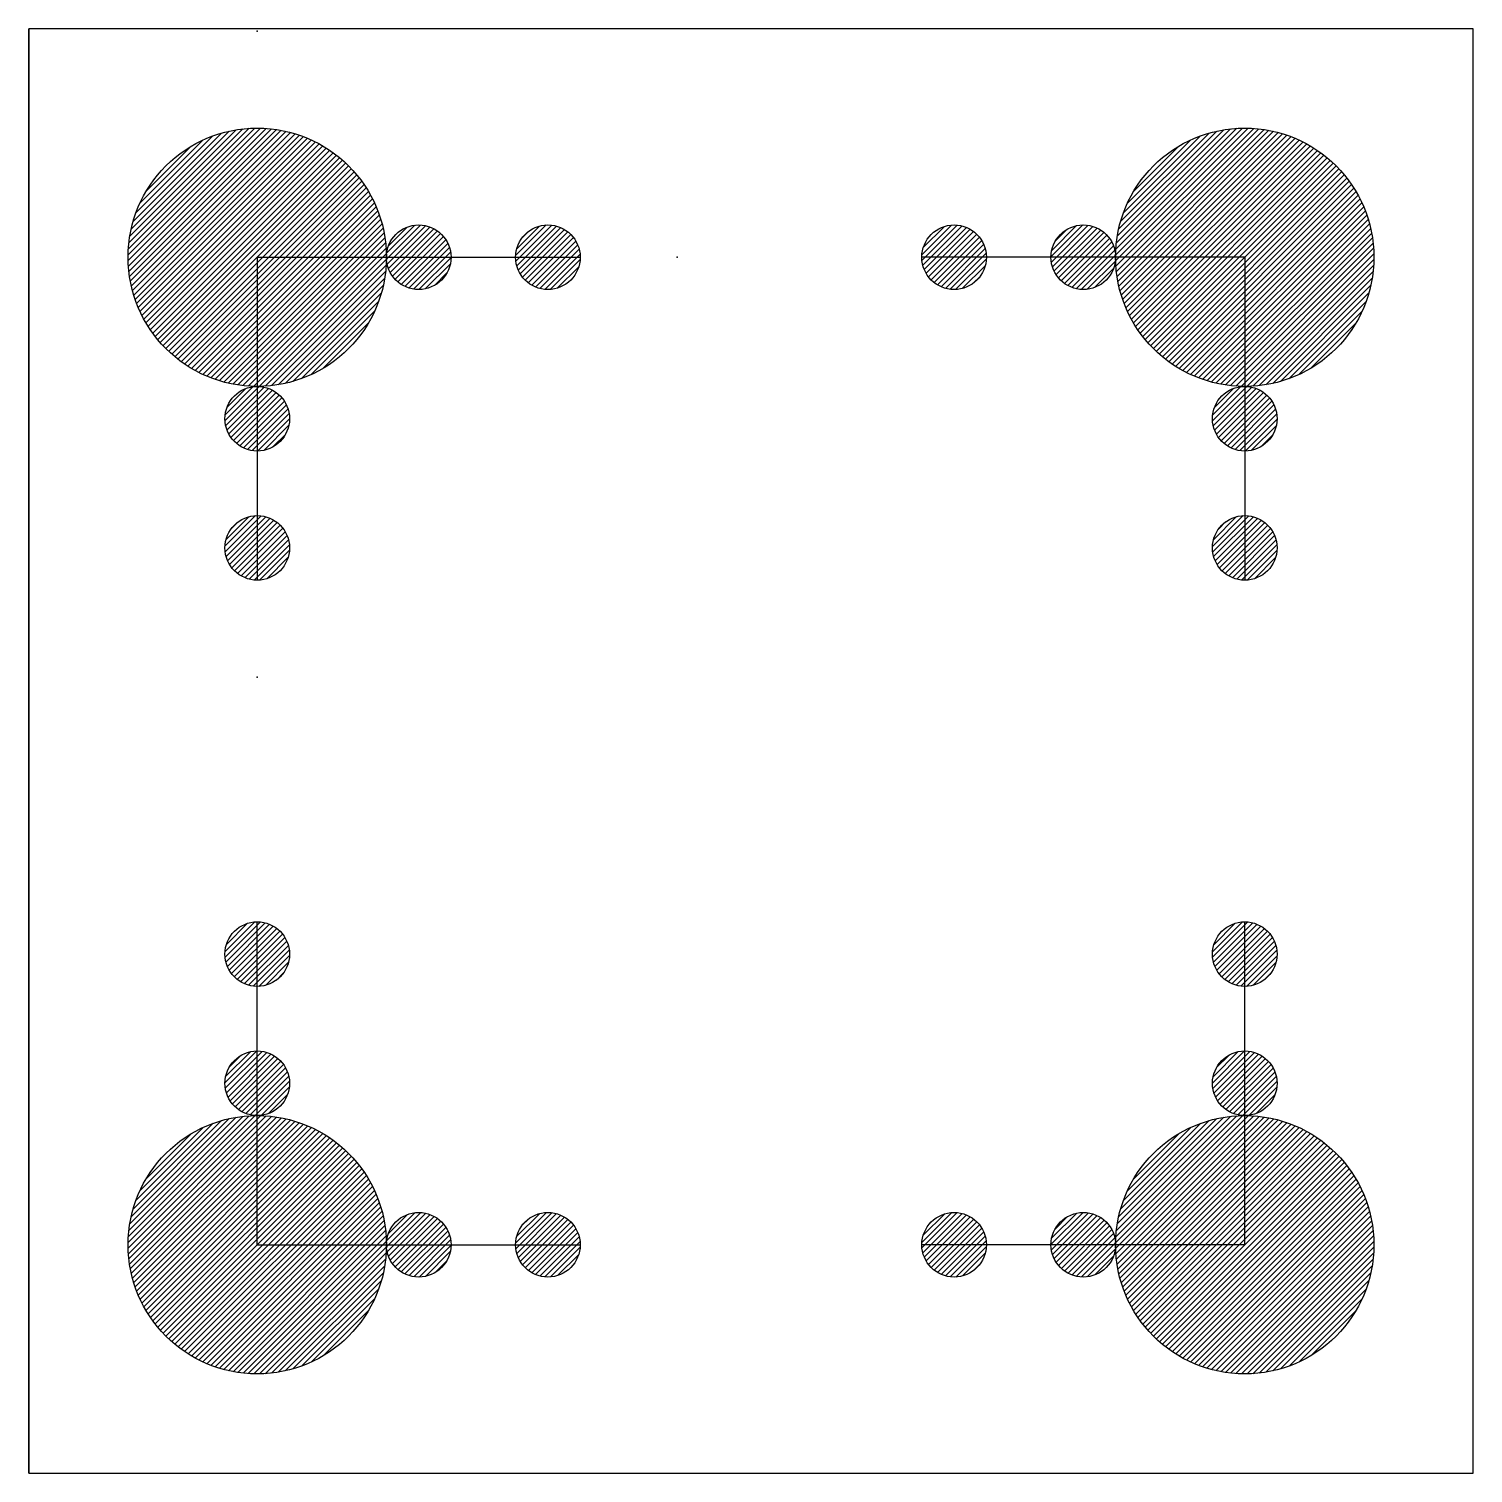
# Model space of a CAD drawing. Header units: metres. Extents: x -22.4 to 22.4, y -22.4 to 22.4.
import ezdxf

# ---------------------------------------------------------------- set-up
doc = ezdxf.new("R2010")
doc.units = ezdxf.units.M
doc.layers.get('0').update_dxf_attribs({"lineweight": 25, "true_color": 0xffffff})
for name, color, linetype, lineweight, true_color in [('Macro plot', 7, 'Continuous', 35, 0x000000), ('Station', 30, 'Continuous', 25, 0xff7f00), ('transects', 7, 'Continuous', 25, 0x000000), ('Veg plot', 94, 'Continuous', 25, 0x008000)]:
    doc.layers.add(name, color=color, linetype=linetype, lineweight=lineweight, true_color=true_color)
pattern_1 = [(45, (0, 0), (-0.08838835, 0.08838835), [])]

msp = doc.modelspace()

# ---------------------------------------------------------------- hatches: boundary and pattern name
at = {"layer": 'Station'}
h = msp.add_hatch(dxfattribs=at)
h.set_pattern_fill('ANSI31', color=256, scale=0.1, style=0)
h.set_pattern_definition(pattern_1)
edge = h.paths.add_edge_path()
edge.add_arc((-15.289, -10.289), 1, 0, 360)
edge = h.paths.add_edge_path()
edge.add_arc((-10.289, -15.289), 1, 0, 360)
edge = h.paths.add_edge_path()
edge.add_arc((-10.289, 15.289), 1, 0, 360)
edge = h.paths.add_edge_path()
edge.add_arc((-15.289, 10.289), 1, 0, 360)
edge = h.paths.add_edge_path()
edge.add_arc((6.289, 15.289), 1, 0, 360)
edge = h.paths.add_edge_path()
edge.add_arc((-6.289, 15.289), 1, 0, 360)
edge = h.paths.add_edge_path()
edge.add_arc((15.289, -6.289), 1, 0, 360)
edge = h.paths.add_edge_path()
edge.add_arc((15.289, 6.289), 1, 0, 360)
edge = h.paths.add_edge_path()
edge.add_arc((-6.289, -15.289), 1, 0, 360)
edge = h.paths.add_edge_path()
edge.add_arc((6.289, -15.289), 1, 0, 360)
edge = h.paths.add_edge_path()
edge.add_arc((-15.289, 6.289), 1, 0, 360)
edge = h.paths.add_edge_path()
edge.add_arc((-15.289, -6.289), 1, 0, 360)
edge = h.paths.add_edge_path()
edge.add_arc((15.289, 10.289), 1, 0, 360)
edge = h.paths.add_edge_path()
edge.add_arc((10.289, 15.289), 1, 0, 360)
edge = h.paths.add_edge_path()
edge.add_arc((10.289, -15.289), 1, 0, 360)
edge = h.paths.add_edge_path()
edge.add_arc((15.289, -10.289), 1, 0, 360)
at = {"layer": 'Veg plot'}
h = msp.add_hatch(dxfattribs=at)
h.set_pattern_fill('ANSI31', color=256, scale=0.1, style=0)
h.set_pattern_definition(pattern_1)
edge = h.paths.add_edge_path()
edge.add_arc((-15.289, -15.289), 4, 0, 360)
edge = h.paths.add_edge_path()
edge.add_arc((15.289, 15.289), 4, 0, 360)
edge = h.paths.add_edge_path()
edge.add_arc((15.289, -15.289), 4, 0, 360)
edge = h.paths.add_edge_path()
edge.add_arc((-15.289, 15.289), 4, 0, 360)

# ---------------------------------------------------------------- linework, layer by layer
for p, q in [((22.36, 22.36), (-22.36, 22.36)), ((22.36, -22.36), (22.36, 22.36)), ((-22.36, -22.36), (22.36, -22.36))]:
    msp.add_line(p, q)
for p in [(-15.289, 22.289), (-5.289, 15.289), (-2.289, 15.289), (-15.289, 2.289)]:
    msp.add_point(p)
at = {"layer": 'Macro plot'}
msp.add_line((-22.36, 22.36), (-22.36, -22.36), dxfattribs=at)
at = {"layer": 'Station'}
for centre in [(-10.289, 15.289), (-6.289, 15.289), (6.289, 15.289), (10.289, 15.289), (-15.289, 10.289), (15.289, 10.289), (-15.289, 6.289), (15.289, 6.289), (-15.289, -6.289), (15.289, -6.289), (-15.289, -10.289), (15.289, -10.289), (-10.289, -15.289), (-6.289, -15.289), (6.289, -15.289), (10.289, -15.289)]:
    msp.add_circle(centre, 1, dxfattribs=at)
at = {"layer": 'transects'}
for p, q in [((-15.289, 15.289), (-15.289, 5.289)), ((-15.289, 15.289), (-5.289, 15.289)), ((15.289, 15.289), (5.289, 15.289)), ((15.289, 15.289), (15.289, 5.289)), ((-15.289, -15.289), (-15.289, -5.289)), ((15.289, -15.289), (15.289, -5.289)), ((-15.289, -15.289), (-5.289, -15.289)), ((15.289, -15.289), (5.289, -15.289))]:
    msp.add_line(p, q, dxfattribs=at)
msp.add_point((-5.289, -15.289), dxfattribs=at)
at = {"layer": 'Veg plot'}
for centre in [(-15.289, 15.289), (15.289, 15.289), (-15.289, -15.289), (15.289, -15.289)]:
    msp.add_circle(centre, 4, dxfattribs=at)

doc.saveas('drawing.dxf')
